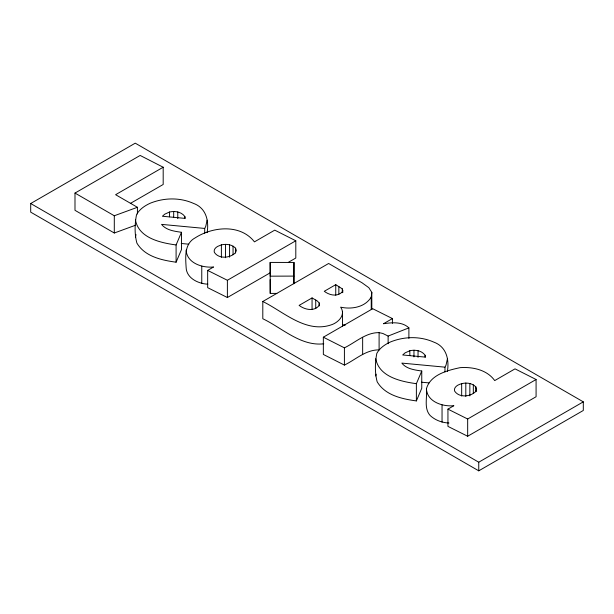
<?xml version="1.0" encoding="UTF-8"?>
<svg xmlns="http://www.w3.org/2000/svg" width="614" height="614" viewBox="0 0 614 614"><rect width="100%" height="100%" fill="white"/><g stroke="black" fill="none" stroke-linecap="round" stroke-linejoin="round"><path stroke-width="0.92" d="M293.86 283.76L293.983 262.454L270.168 262.416L270.229 293.415L276.845 293.4M293.952 283.338L293.983 262.454M262.8 301.497L328.628 263.49L362.007 282.762L368.83 287.682L371.808 292.356L371.247 297.007C365.184 307.307 351.484 309.594 340.64 307.153C346.166 314.928 338.153 322.88 330.716 325.021C305.611 333.218 283.445 311.666 262.8 301.497L262.8 318.743C282.164 327.96 300.676 346.442 323.778 343.809M319.265 303.009L319.019 305.649C314.007 311.789 304.674 309.694 299.11 305.396L312.058 297.92L317.146 300.86L319.265 303.009L319.265 305.879M207.125 220.188L205.736 226.436L204.7 228.439L161.559 224.379C166.187 230.304 174.499 231.255 181.483 232.299L181.483 249.545L176.095 262.201C161.728 260.213 144.866 256.621 136.884 243.083C134.42 233.896 134.75 223.895 136.546 214.616C139.524 209.221 144.781 205.705 150.276 203.203C164.015 197.67 179.787 197.309 193.433 203.364C205.982 207.885 209.113 220.434 207.125 232.645M135.456 237.242L136.001 234.556M447.406 358.914L446.017 365.153L444.981 367.164L401.832 363.097C406.468 369.029 414.772 369.981 421.757 371.017L421.757 388.263L416.376 400.927C402.001 398.939 385.147 395.339 377.165 381.801C374.701 372.621 375.031 362.621 376.827 353.334C379.805 347.938 385.055 344.423 390.55 341.929C404.296 336.388 420.068 336.035 433.714 342.082C446.263 346.611 449.394 359.159 447.406 371.37M375.737 375.968L376.098 374.172M207.816 284.175C198.307 283.76 186.334 278.165 186.119 267.313C185.474 256.767 184.277 243.658 195.229 237.833C212.789 226.558 240.404 223.811 254.442 241.862L274.742 230.143L295.802 240.78L295.802 258.026L288.388 262.308M426.4 388.792C430.391 374.663 447.445 370.365 460.078 367.663C472.619 366.735 487.025 369.766 494.715 380.588L515.023 368.861L536.083 379.506L536.083 396.744L467.668 436.247L447.944 426.377L447.944 409.131L453.861 405.716C442.671 406.829 427.091 401.855 426.4 388.792C427.444 397.58 423.606 408.256 430.191 415.555C435.303 420.268 442.057 422.747 448.957 423.008M342.881 290.376L342.274 291.903C337.286 297.107 329.411 295.227 324.269 291.297L335.743 284.673L342.297 288.849L342.881 292.295M476.625 389.23L475.643 391.594C470.324 396.882 459.188 397.949 454.667 391.149A11.29 6.516 0 0 1 457.906 385.147C463.478 382.154 471.23 382.154 475.85 386.904L476.625 391.141M176.095 262.201L176.095 244.955L181.483 232.299M416.376 400.927L416.376 383.681L421.757 371.017M30.7 203.526L135.249 143.169L583.3 401.848L583.3 410.474L478.751 470.831L30.7 212.152L30.7 203.526L478.751 462.212L583.3 401.848M135.64 225.192L114.296 233.005L74.992 210.318L74.992 193.072L140.153 155.449L163.186 167.231L163.186 184.476L130.375 203.418M163.186 167.231L115.609 194.699L137.421 207.294L137.421 214.002M270.252 272.777L227.387 297.521L207.662 287.659L207.662 270.413L213.588 266.99C202.397 268.103 186.809 263.137 186.119 250.075M207.662 270.413L227.387 280.276L295.802 240.78M323.348 337.201L344.408 347.839C355.598 342.42 365.929 332.381 379.099 332.642L379.099 349.888C365.929 349.627 355.598 359.666 344.408 365.084L323.348 354.447L323.348 337.201L372.698 308.712L392.423 318.582L392.423 323.371M392.423 318.582L383.489 323.739C391.885 322.457 402.239 321.513 408.893 327.876L408.893 338.414M447.944 409.131L467.668 419.001L536.083 379.506M169.556 212.007L164.775 214.156L162.411 216.251L185.083 218.392L184.86 216.558C181.521 211.807 174.913 210.763 169.556 212.007L169.556 216.796M221.385 244.863L217.625 246.421A11.29 6.516 0 0 0 214.386 252.423C218.914 259.223 230.043 258.164 235.362 252.868L236.344 250.504L235.569 248.186C231.969 244.372 226.282 243.758 221.385 244.863L221.385 257.32M409.837 350.732L405.056 352.881L402.692 354.976L425.356 357.11L425.141 355.283C421.795 350.533 415.194 349.489 409.837 350.732L409.837 355.521M379.099 332.642L382.86 333.471L388.125 336.065L408.893 327.876M74.992 193.072L114.296 215.76L137.421 207.294M293.86 276.1L270.229 276.17L270.168 262.416M181.253 243.482L188.759 244.188M421.534 382.2L429.032 382.906M176.095 244.955C160.768 242.845 138.764 238.194 135.456 219.996M416.376 383.681C401.042 381.57 379.045 376.912 375.737 358.722M342.466 324.706L345.214 325.167M270.168 279.662L270.229 293.415M478.751 462.212L478.751 470.831M475.85 386.904L475.85 391.694M473.325 384.832L473.325 393.451M469.848 383.458L469.848 395.915M467.668 419.001L467.668 436.247M465.803 383.036L465.803 396.444M461.667 383.589L461.667 396.045M444.981 367.164L444.981 371.954M442.042 404.879L442.042 422.125M425.141 355.283L425.141 357.202M418.042 350.632L418.042 357.34M413.959 350.18L413.959 356.887M388.125 336.065L388.125 343.725M371.808 292.356L371.808 309.602M371.247 297.007L371.247 309.464M362.651 337.309L362.651 354.554M344.408 347.839L344.408 365.084M342.474 311.943L342.474 326.318M342.297 288.849L342.297 292.686M338.851 286.462L338.851 294.129M335.743 284.673L335.743 295.211M315.734 300.046L315.734 308.665M312.058 297.92L312.058 309.418M235.569 248.186L235.569 252.976M233.051 246.107L233.051 254.726M229.567 244.733L229.567 257.189M227.387 280.276L227.387 297.521M225.522 244.311L225.522 257.726M204.7 228.439L204.7 233.236M201.768 266.161L201.768 283.407M184.86 216.558L184.86 218.477M177.768 211.907L177.768 218.615M173.685 211.454L173.685 217.202M114.296 215.76L114.296 233.005"/></g></svg>
